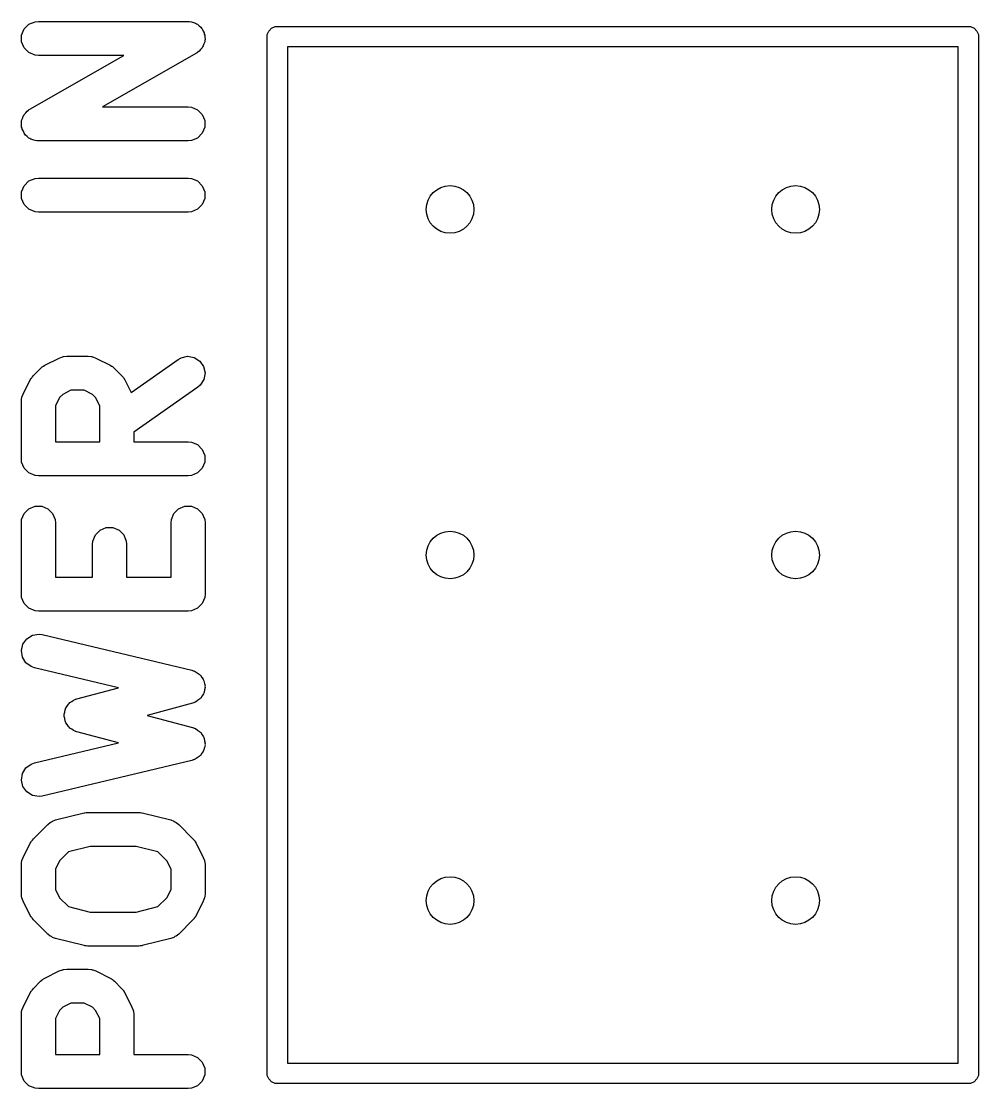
# Model space of a CAD drawing. Extents: x -2.18 to 1.75, y 0.48 to 2.83.
# Drawn here: x 1.476 to 1.753, y 1.4706 to 1.7794 of the extents above; entities that cross this region are included whole.
import ezdxf

# ---------------------------------------------------------------- set-up
doc = ezdxf.new("R2010")
doc.units = 0
doc.header["$MEASUREMENT"] = 0
doc.layers.add('BLACK', color=7, linetype='CONTINUOUS')

msp = doc.modelspace()

# ---------------------------------------------------------------- linework, layer by layer
at = {"layer": 'BLACK', "linetype": 'CONTINUOUS'}
for p, q in [((1.47815, 1.7786), (1.47992, 1.77934)), ((1.47992, 1.77934), (1.48088, 1.77943)), ((1.48088, 1.77943), (1.52419, 1.77943)), ((1.52419, 1.77943), (1.52444, 1.77941)), ((1.52444, 1.77941), (1.52453, 1.77942)), ((1.52453, 1.77942), (1.52466, 1.77939)), ((1.52466, 1.77939), (1.52515, 1.77934)), ((1.52515, 1.77934), (1.52575, 1.77909)), ((1.52575, 1.77909), (1.52638, 1.77892)), ((1.47605, 1.77547), (1.47679, 1.77725)), ((1.47679, 1.77725), (1.47815, 1.7786)), ((1.52638, 1.77892), (1.52663, 1.77872)), ((1.52663, 1.77872), (1.52692, 1.7786)), ((1.52692, 1.7786), (1.52739, 1.77814)), ((1.52739, 1.77814), (1.5279, 1.77774)), ((1.5279, 1.77774), (1.52806, 1.77747)), ((1.52806, 1.77747), (1.52828, 1.77725)), ((1.52828, 1.77725), (1.52853, 1.77664)), ((1.52853, 1.77664), (1.52886, 1.77607)), ((1.52886, 1.77607), (1.52889, 1.77576)), ((1.5471, 1.77558), (1.54754, 1.77664)), ((1.54754, 1.77664), (1.54836, 1.77746)), ((1.54836, 1.77746), (1.54942, 1.7779)), ((1.54942, 1.7779), (1.55, 1.77795)), ((1.55, 1.77795), (1.75, 1.77795)), ((1.75, 1.77795), (1.75058, 1.7779)), ((1.75058, 1.7779), (1.75164, 1.77746)), ((1.75164, 1.77746), (1.75246, 1.77664)), ((1.75246, 1.77664), (1.7529, 1.77558)), ((1.47605, 1.77355), (1.47605, 1.77547)), ((1.47679, 1.77178), (1.47605, 1.77355)), ((1.52876, 1.77295), (1.52859, 1.77232)), ((1.52901, 1.77355), (1.52876, 1.77295)), ((1.52889, 1.77576), (1.52901, 1.77547)), ((1.52901, 1.77547), (1.52901, 1.77482)), ((1.52901, 1.77482), (1.5291, 1.77417)), ((1.5291, 1.77417), (1.52901, 1.77387)), ((1.52901, 1.77387), (1.52901, 1.77355)), ((1.54705, 1.775), (1.5471, 1.77558)), ((1.54705, 1.475), (1.54705, 1.775)), ((1.7529, 1.77558), (1.75295, 1.775)), ((1.75295, 1.775), (1.75295, 1.475)), ((1.47815, 1.77042), (1.47679, 1.77178)), ((1.47992, 1.76969), (1.47815, 1.77042)), ((1.52663, 1.77024), (1.49941, 1.75469)), ((1.52683, 1.77038), (1.52663, 1.77024)), ((1.52692, 1.77042), (1.52683, 1.77038)), ((1.52701, 1.77051), (1.52692, 1.77042)), ((1.52742, 1.7708), (1.52701, 1.77051)), ((1.52782, 1.77132), (1.52742, 1.7708)), ((1.52828, 1.77178), (1.52782, 1.77132)), ((1.5284, 1.77207), (1.52828, 1.77178)), ((1.52859, 1.77232), (1.5284, 1.77207)), ((1.55295, 1.77205), (1.55295, 1.47795)), ((1.74705, 1.77205), (1.55295, 1.77205)), ((1.74705, 1.47795), (1.74705, 1.77205)), ((1.47844, 1.75404), (1.50566, 1.76959)), ((1.48088, 1.76959), (1.47992, 1.76969)), ((1.50566, 1.76959), (1.48088, 1.76959)), ((1.49941, 1.75469), (1.52419, 1.75469)), ((1.52419, 1.75469), (1.52515, 1.75459)), ((1.52515, 1.75459), (1.52692, 1.75386)), ((1.47605, 1.75073), (1.4763, 1.75133)), ((1.4763, 1.75133), (1.47648, 1.75196)), ((1.47648, 1.75196), (1.47667, 1.75221)), ((1.47667, 1.75221), (1.47679, 1.7525)), ((1.47679, 1.7525), (1.47725, 1.75296)), ((1.47725, 1.75296), (1.47765, 1.75348)), ((1.47765, 1.75348), (1.47806, 1.75377)), ((1.47806, 1.75377), (1.47815, 1.75386)), ((1.47815, 1.75386), (1.47824, 1.75389)), ((1.47824, 1.75389), (1.47844, 1.75404)), ((1.52692, 1.75386), (1.52828, 1.7525)), ((1.52828, 1.7525), (1.52901, 1.75073)), ((1.47597, 1.75011), (1.47605, 1.75041)), ((1.47605, 1.74946), (1.47597, 1.75011)), ((1.47605, 1.75041), (1.47605, 1.75073)), ((1.47605, 1.74881), (1.47605, 1.74946)), ((1.47617, 1.74852), (1.47605, 1.74881)), ((1.47621, 1.7482), (1.47617, 1.74852)), ((1.47654, 1.74764), (1.47621, 1.7482)), ((1.52901, 1.74881), (1.52828, 1.74703)), ((1.52901, 1.75073), (1.52901, 1.74881)), ((1.47679, 1.74703), (1.47654, 1.74764)), ((1.47701, 1.74681), (1.47679, 1.74703)), ((1.47717, 1.74654), (1.47701, 1.74681)), ((1.47768, 1.74614), (1.47717, 1.74654)), ((1.47815, 1.74567), (1.47768, 1.74614)), ((1.47844, 1.74555), (1.47815, 1.74567)), ((1.47868, 1.74536), (1.47844, 1.74555)), ((1.47932, 1.74519), (1.47868, 1.74536)), ((1.47992, 1.74494), (1.47932, 1.74519)), ((1.52692, 1.74567), (1.52515, 1.74494)), ((1.52828, 1.74703), (1.52692, 1.74567)), ((1.48041, 1.74489), (1.47992, 1.74494)), ((1.48054, 1.74486), (1.48041, 1.74489)), ((1.48063, 1.74487), (1.48054, 1.74486)), ((1.48088, 1.74484), (1.48063, 1.74487)), ((1.52419, 1.74484), (1.48088, 1.74484)), ((1.52515, 1.74494), (1.52419, 1.74484)), ((1.47679, 1.73188), (1.47815, 1.73324)), ((1.47815, 1.73324), (1.47992, 1.73397)), ((1.47992, 1.73397), (1.48088, 1.73406)), ((1.48088, 1.73406), (1.52419, 1.73406)), ((1.52419, 1.73406), (1.52515, 1.73397)), ((1.52515, 1.73397), (1.52692, 1.73324)), ((1.52692, 1.73324), (1.52828, 1.73188)), ((1.47605, 1.7301), (1.47679, 1.73188)), ((1.47605, 1.72818), (1.47605, 1.7301)), ((1.52828, 1.73188), (1.52901, 1.7301)), ((1.52901, 1.7301), (1.52901, 1.72818)), ((1.47679, 1.72641), (1.47605, 1.72818)), ((1.52901, 1.72818), (1.52828, 1.72641)), ((1.47815, 1.72505), (1.47679, 1.72641)), ((1.47992, 1.72432), (1.47815, 1.72505)), ((1.48088, 1.72422), (1.47992, 1.72432)), ((1.52419, 1.72422), (1.48088, 1.72422)), ((1.52515, 1.72432), (1.52419, 1.72422)), ((1.52692, 1.72505), (1.52515, 1.72432)), ((1.52828, 1.72641), (1.52692, 1.72505)), ((1.4828, 1.67993), (1.48693, 1.68199)), ((1.48693, 1.68199), (1.48783, 1.68233)), ((1.48783, 1.68233), (1.48801, 1.68235)), ((1.48801, 1.68235), (1.48817, 1.68241)), ((1.48817, 1.68241), (1.48913, 1.68251)), ((1.48913, 1.68251), (1.49532, 1.68251)), ((1.49532, 1.68251), (1.49628, 1.68241)), ((1.49628, 1.68241), (1.49644, 1.68235)), ((1.49644, 1.68235), (1.49662, 1.68233)), ((1.49662, 1.68233), (1.49752, 1.68199)), ((1.49752, 1.68199), (1.50164, 1.67993)), ((1.50771, 1.67206), (1.52137, 1.68162)), ((1.52137, 1.68162), (1.52221, 1.68209)), ((1.52221, 1.68209), (1.52408, 1.68251)), ((1.52408, 1.68251), (1.52597, 1.68217)), ((1.52597, 1.68217), (1.52759, 1.68114)), ((1.52759, 1.68114), (1.52869, 1.67957)), ((1.47946, 1.67694), (1.48153, 1.679)), ((1.48153, 1.679), (1.4819, 1.67931)), ((1.4819, 1.67931), (1.48199, 1.67941)), ((1.48199, 1.67941), (1.48214, 1.67951)), ((1.48214, 1.67951), (1.48227, 1.67962)), ((1.48227, 1.67962), (1.48239, 1.67967)), ((1.48239, 1.67967), (1.4828, 1.67993)), ((1.50164, 1.67993), (1.50206, 1.67967)), ((1.50206, 1.67967), (1.50218, 1.67962)), ((1.50218, 1.67962), (1.50231, 1.67951)), ((1.50231, 1.67951), (1.50246, 1.67941)), ((1.50246, 1.67941), (1.50254, 1.67931)), ((1.50254, 1.67931), (1.50292, 1.679)), ((1.50292, 1.679), (1.50498, 1.67694)), ((1.52869, 1.67957), (1.52911, 1.67769)), ((1.52911, 1.67769), (1.52877, 1.6758)), ((1.47648, 1.67154), (1.47854, 1.67566)), ((1.47854, 1.67566), (1.4788, 1.67608)), ((1.4788, 1.67608), (1.47885, 1.6762)), ((1.47885, 1.6762), (1.47896, 1.67633)), ((1.47896, 1.67633), (1.47906, 1.67648)), ((1.47906, 1.67648), (1.47915, 1.67657)), ((1.47915, 1.67657), (1.47946, 1.67694)), ((1.50498, 1.67694), (1.50529, 1.67657)), ((1.50529, 1.67657), (1.50539, 1.67648)), ((1.50539, 1.67648), (1.50548, 1.67633)), ((1.50548, 1.67633), (1.5056, 1.6762)), ((1.5056, 1.6762), (1.50565, 1.67608)), ((1.50565, 1.67608), (1.50591, 1.67566)), ((1.50591, 1.67566), (1.50771, 1.67206)), ((1.52774, 1.67418), (1.52701, 1.67356)), ((1.52877, 1.6758), (1.52774, 1.67418)), ((1.47613, 1.67064), (1.47648, 1.67154)), ((1.48792, 1.67148), (1.48699, 1.67055)), ((1.49029, 1.67267), (1.48792, 1.67148)), ((1.49416, 1.67267), (1.49029, 1.67267)), ((1.49653, 1.67148), (1.49416, 1.67267)), ((1.49746, 1.67055), (1.49653, 1.67148)), ((1.52701, 1.67356), (1.50849, 1.66059)), ((1.47596, 1.66934), (1.47605, 1.6703)), ((1.47596, 1.65284), (1.47596, 1.66934)), ((1.47605, 1.6703), (1.47612, 1.67046)), ((1.47612, 1.67046), (1.47613, 1.67064)), ((1.48699, 1.67055), (1.4858, 1.66818)), ((1.4858, 1.66818), (1.4858, 1.65776)), ((1.49864, 1.66818), (1.49746, 1.67055)), ((1.49864, 1.65776), (1.49864, 1.66818)), ((1.50849, 1.66059), (1.50849, 1.65776)), ((1.4858, 1.65776), (1.49864, 1.65776)), ((1.50849, 1.65776), (1.52419, 1.65776)), ((1.52419, 1.65776), (1.52515, 1.65767)), ((1.52515, 1.65767), (1.52692, 1.65693)), ((1.52692, 1.65693), (1.52828, 1.65557)), ((1.52828, 1.65557), (1.52901, 1.6538)), ((1.47605, 1.65188), (1.47596, 1.65284)), ((1.52901, 1.6538), (1.52901, 1.65188)), ((1.47679, 1.65011), (1.47605, 1.65188)), ((1.47815, 1.64875), (1.47679, 1.65011)), ((1.52828, 1.65011), (1.52692, 1.64875)), ((1.52901, 1.65188), (1.52828, 1.65011)), ((1.47992, 1.64801), (1.47815, 1.64875)), ((1.48088, 1.64792), (1.47992, 1.64801)), ((1.52419, 1.64792), (1.48088, 1.64792)), ((1.52515, 1.64801), (1.52419, 1.64792)), ((1.52692, 1.64875), (1.52515, 1.64801)), ((1.47605, 1.63524), (1.47679, 1.63701)), ((1.47679, 1.63701), (1.47815, 1.63837)), ((1.47815, 1.63837), (1.47992, 1.63911)), ((1.47992, 1.63911), (1.48184, 1.63911)), ((1.48184, 1.63911), (1.48362, 1.63837)), ((1.48362, 1.63837), (1.48497, 1.63701)), ((1.48497, 1.63701), (1.48571, 1.63524)), ((1.51936, 1.63524), (1.5201, 1.63701)), ((1.5201, 1.63701), (1.52145, 1.63837)), ((1.52145, 1.63837), (1.52323, 1.63911)), ((1.52323, 1.63911), (1.52515, 1.63911)), ((1.52515, 1.63911), (1.52692, 1.63837)), ((1.52692, 1.63837), (1.52828, 1.63701)), ((1.52828, 1.63701), (1.52901, 1.63524)), ((1.47596, 1.63428), (1.47605, 1.63524)), ((1.47596, 1.61366), (1.47596, 1.63428)), ((1.48571, 1.63524), (1.4858, 1.63428)), ((1.4858, 1.63428), (1.4858, 1.61858)), ((1.51927, 1.63428), (1.51936, 1.63524)), ((1.51927, 1.61858), (1.51927, 1.63428)), ((1.52901, 1.63524), (1.52911, 1.63428)), ((1.52911, 1.63428), (1.52911, 1.61366)), ((1.49668, 1.62905), (1.49741, 1.63083)), ((1.49741, 1.63083), (1.49877, 1.63219)), ((1.49877, 1.63219), (1.50054, 1.63292)), ((1.50054, 1.63292), (1.50246, 1.63292)), ((1.50246, 1.63292), (1.50424, 1.63219)), ((1.50424, 1.63219), (1.5056, 1.63083)), ((1.5056, 1.63083), (1.50633, 1.62905)), ((1.49658, 1.62809), (1.49668, 1.62905)), ((1.49658, 1.61858), (1.49658, 1.62809)), ((1.50633, 1.62905), (1.50642, 1.62809)), ((1.50642, 1.62809), (1.50642, 1.61858)), ((1.4858, 1.61858), (1.49658, 1.61858)), ((1.50642, 1.61858), (1.51927, 1.61858)), ((1.47605, 1.6127), (1.47596, 1.61366)), ((1.47679, 1.61092), (1.47605, 1.6127)), ((1.52901, 1.6127), (1.52828, 1.61092)), ((1.52911, 1.61366), (1.52901, 1.6127)), ((1.47815, 1.60957), (1.47679, 1.61092)), ((1.47992, 1.60883), (1.47815, 1.60957)), ((1.52692, 1.60957), (1.52515, 1.60883)), ((1.52828, 1.61092), (1.52692, 1.60957)), ((1.48088, 1.60874), (1.47992, 1.60883)), ((1.52419, 1.60874), (1.48088, 1.60874)), ((1.52515, 1.60883), (1.52419, 1.60874)), ((1.47641, 1.59921), (1.47753, 1.60077)), ((1.47753, 1.60077), (1.47917, 1.60177)), ((1.47917, 1.60177), (1.48107, 1.60208)), ((1.48107, 1.60208), (1.48202, 1.60195)), ((1.48202, 1.60195), (1.52533, 1.59164)), ((1.47596, 1.59734), (1.47641, 1.59921)), ((1.47627, 1.59545), (1.47596, 1.59734)), ((1.47727, 1.59381), (1.47627, 1.59545)), ((1.47883, 1.59269), (1.47727, 1.59381)), ((1.47974, 1.59237), (1.47883, 1.59269)), ((1.50408, 1.58658), (1.47974, 1.59237)), ((1.52533, 1.59164), (1.52566, 1.59152)), ((1.52566, 1.59152), (1.52578, 1.59151)), ((1.52578, 1.59151), (1.52588, 1.59144)), ((1.52588, 1.59144), (1.52624, 1.59132)), ((1.52624, 1.59132), (1.52682, 1.5909)), ((1.52682, 1.5909), (1.52744, 1.59054)), ((1.52744, 1.59054), (1.52759, 1.59034)), ((1.52759, 1.59034), (1.5278, 1.5902)), ((1.5278, 1.5902), (1.52817, 1.58959)), ((1.52817, 1.58959), (1.5286, 1.58902)), ((1.5286, 1.58902), (1.52867, 1.58878)), ((1.52867, 1.58878), (1.5288, 1.58856)), ((1.5288, 1.58856), (1.52892, 1.58785)), ((1.52892, 1.58785), (1.5291, 1.58716)), ((1.49199, 1.58335), (1.50408, 1.58658)), ((1.52866, 1.5848), (1.52824, 1.58422)), ((1.52872, 1.58504), (1.52866, 1.5848)), ((1.52885, 1.58526), (1.52872, 1.58504)), ((1.52894, 1.58597), (1.52885, 1.58526)), ((1.52911, 1.58666), (1.52894, 1.58597)), ((1.5291, 1.58716), (1.52907, 1.58691)), ((1.52907, 1.58691), (1.52911, 1.58666)), ((1.48923, 1.58129), (1.48956, 1.58185)), ((1.48956, 1.58185), (1.48981, 1.58204)), ((1.48981, 1.58204), (1.49001, 1.5823)), ((1.49001, 1.5823), (1.49057, 1.58262)), ((1.49057, 1.58262), (1.49108, 1.58302)), ((1.49108, 1.58302), (1.49155, 1.58319)), ((1.49155, 1.58319), (1.49167, 1.58326)), ((1.49167, 1.58326), (1.49176, 1.58327)), ((1.49176, 1.58327), (1.49199, 1.58335)), ((1.52546, 1.58209), (1.51235, 1.5786)), ((1.52578, 1.58222), (1.52546, 1.58209)), ((1.5259, 1.58223), (1.52578, 1.58222)), ((1.52601, 1.5823), (1.5259, 1.58223)), ((1.52636, 1.58243), (1.52601, 1.5823)), ((1.52693, 1.58287), (1.52636, 1.58243)), ((1.52754, 1.58324), (1.52693, 1.58287)), ((1.52768, 1.58345), (1.52754, 1.58324)), ((1.52788, 1.5836), (1.52768, 1.58345)), ((1.52824, 1.58422), (1.52788, 1.5836)), ((1.48834, 1.57892), (1.48851, 1.57954)), ((1.48839, 1.5786), (1.48834, 1.57892)), ((1.48834, 1.57828), (1.48839, 1.5786)), ((1.48851, 1.57954), (1.4886, 1.58019)), ((1.4886, 1.58019), (1.48876, 1.58046)), ((1.48876, 1.58046), (1.48884, 1.58077)), ((1.48884, 1.58077), (1.48923, 1.58129)), ((1.51235, 1.5786), (1.52546, 1.57511)), ((1.48851, 1.57766), (1.48834, 1.57828)), ((1.4886, 1.57701), (1.48851, 1.57766)), ((1.48876, 1.57674), (1.4886, 1.57701)), ((1.48884, 1.57643), (1.48876, 1.57674)), ((1.48923, 1.57591), (1.48884, 1.57643)), ((1.48956, 1.57535), (1.48923, 1.57591)), ((1.48981, 1.57516), (1.48956, 1.57535)), ((1.49001, 1.5749), (1.48981, 1.57516)), ((1.49057, 1.57458), (1.49001, 1.5749)), ((1.49108, 1.57418), (1.49057, 1.57458)), ((1.49155, 1.57401), (1.49108, 1.57418)), ((1.49167, 1.57394), (1.49155, 1.57401)), ((1.49176, 1.57393), (1.49167, 1.57394)), ((1.49199, 1.57384), (1.49176, 1.57393)), ((1.50408, 1.57062), (1.49199, 1.57384)), ((1.52546, 1.57511), (1.52578, 1.57498)), ((1.52578, 1.57498), (1.5259, 1.57496)), ((1.5259, 1.57496), (1.52601, 1.5749)), ((1.52601, 1.5749), (1.52636, 1.57477)), ((1.52636, 1.57477), (1.52693, 1.57433)), ((1.52693, 1.57433), (1.52754, 1.57396)), ((1.52754, 1.57396), (1.52768, 1.57375)), ((1.52768, 1.57375), (1.52788, 1.5736)), ((1.52788, 1.5736), (1.52824, 1.57298)), ((1.52824, 1.57298), (1.52866, 1.5724)), ((1.52866, 1.5724), (1.52872, 1.57216)), ((1.52872, 1.57216), (1.52885, 1.57194)), ((1.47974, 1.56483), (1.50408, 1.57062)), ((1.52892, 1.56934), (1.5288, 1.56864)), ((1.52885, 1.57194), (1.52894, 1.57123)), ((1.5291, 1.57003), (1.52892, 1.56934)), ((1.52894, 1.57123), (1.52911, 1.57053)), ((1.52911, 1.57053), (1.52907, 1.57029)), ((1.52907, 1.57029), (1.5291, 1.57003)), ((1.52682, 1.5663), (1.52624, 1.56588)), ((1.52744, 1.56665), (1.52682, 1.5663)), ((1.52759, 1.56686), (1.52744, 1.56665)), ((1.5278, 1.567), (1.52759, 1.56686)), ((1.52817, 1.56761), (1.5278, 1.567)), ((1.5286, 1.56818), (1.52817, 1.56761)), ((1.52867, 1.56842), (1.5286, 1.56818)), ((1.5288, 1.56864), (1.52867, 1.56842)), ((1.47627, 1.56175), (1.47727, 1.56339)), ((1.47727, 1.56339), (1.47883, 1.56451)), ((1.47883, 1.56451), (1.47974, 1.56483)), ((1.52533, 1.56556), (1.48202, 1.55525)), ((1.52566, 1.56568), (1.52533, 1.56556)), ((1.52578, 1.56569), (1.52566, 1.56568)), ((1.52588, 1.56575), (1.52578, 1.56569)), ((1.52624, 1.56588), (1.52588, 1.56575)), ((1.47596, 1.55986), (1.47627, 1.56175)), ((1.47641, 1.55799), (1.47596, 1.55986)), ((1.47753, 1.55643), (1.47641, 1.55799)), ((1.47917, 1.55543), (1.47753, 1.55643)), ((1.48107, 1.55512), (1.47917, 1.55543)), ((1.48202, 1.55525), (1.48107, 1.55512)), ((1.49472, 1.55047), (1.49508, 1.55052)), ((1.49508, 1.55052), (1.49515, 1.55051)), ((1.49515, 1.55051), (1.49532, 1.55052)), ((1.49532, 1.55052), (1.50975, 1.55052)), ((1.50975, 1.55052), (1.50992, 1.55051)), ((1.50992, 1.55051), (1.50999, 1.55052)), ((1.50999, 1.55052), (1.51035, 1.55047)), ((1.48359, 1.54702), (1.48433, 1.54763)), ((1.48433, 1.54763), (1.48467, 1.54777)), ((1.48467, 1.54777), (1.48497, 1.54799)), ((1.48497, 1.54799), (1.48587, 1.54832)), ((1.48587, 1.54832), (1.49412, 1.55038)), ((1.49412, 1.55038), (1.49429, 1.5504)), ((1.49429, 1.5504), (1.49436, 1.55043)), ((1.49436, 1.55043), (1.49472, 1.55047)), ((1.51035, 1.55047), (1.51071, 1.55043)), ((1.51071, 1.55043), (1.51078, 1.5504)), ((1.51078, 1.5504), (1.51095, 1.55038)), ((1.51095, 1.55038), (1.5192, 1.54832)), ((1.5192, 1.54832), (1.5201, 1.54799)), ((1.5201, 1.54799), (1.5204, 1.54777)), ((1.5204, 1.54777), (1.52074, 1.54763)), ((1.52074, 1.54763), (1.52148, 1.54702)), ((1.47946, 1.5429), (1.48359, 1.54702)), ((1.52148, 1.54702), (1.52561, 1.5429)), ((1.47648, 1.53749), (1.47854, 1.54162)), ((1.47854, 1.54162), (1.4788, 1.54203)), ((1.4788, 1.54203), (1.47885, 1.54215)), ((1.47885, 1.54215), (1.47896, 1.54229)), ((1.47896, 1.54229), (1.47906, 1.54243)), ((1.47906, 1.54243), (1.47915, 1.54252)), ((1.47915, 1.54252), (1.47946, 1.5429)), ((1.52561, 1.5429), (1.52592, 1.54252)), ((1.52592, 1.54252), (1.52601, 1.54243)), ((1.52601, 1.54243), (1.52611, 1.54229)), ((1.52611, 1.54229), (1.52622, 1.54215)), ((1.52622, 1.54215), (1.52627, 1.54203)), ((1.52627, 1.54203), (1.52653, 1.54162)), ((1.52653, 1.54162), (1.52859, 1.53749)), ((1.48958, 1.5391), (1.48699, 1.5365)), ((1.49592, 1.54068), (1.48958, 1.5391)), ((1.50915, 1.54068), (1.49592, 1.54068)), ((1.51549, 1.5391), (1.50915, 1.54068)), ((1.51808, 1.5365), (1.51549, 1.5391)), ((1.47596, 1.53529), (1.47605, 1.53625)), ((1.47596, 1.52704), (1.47596, 1.53529)), ((1.47605, 1.53625), (1.47612, 1.53642)), ((1.47612, 1.53642), (1.47613, 1.53659)), ((1.47613, 1.53659), (1.47648, 1.53749)), ((1.48699, 1.5365), (1.4858, 1.53413)), ((1.51927, 1.53413), (1.51808, 1.5365)), ((1.52859, 1.53749), (1.52893, 1.53659)), ((1.52893, 1.53659), (1.52895, 1.53642)), ((1.52895, 1.53642), (1.52901, 1.53625)), ((1.52901, 1.53625), (1.52911, 1.53529)), ((1.52911, 1.53529), (1.52911, 1.52704)), ((1.4858, 1.53413), (1.4858, 1.52821)), ((1.51927, 1.52821), (1.51927, 1.53413)), ((1.47605, 1.52608), (1.47596, 1.52704)), ((1.47612, 1.52592), (1.47605, 1.52608)), ((1.47613, 1.52574), (1.47612, 1.52592)), ((1.4858, 1.52821), (1.48699, 1.52583)), ((1.48699, 1.52583), (1.48958, 1.52324)), ((1.51549, 1.52324), (1.51808, 1.52583)), ((1.51808, 1.52583), (1.51927, 1.52821)), ((1.52895, 1.52592), (1.52893, 1.52574)), ((1.52901, 1.52608), (1.52895, 1.52592)), ((1.52911, 1.52704), (1.52901, 1.52608)), ((1.47648, 1.52484), (1.47613, 1.52574)), ((1.47854, 1.52072), (1.47648, 1.52484)), ((1.48958, 1.52324), (1.49592, 1.52165)), ((1.50915, 1.52165), (1.51549, 1.52324)), ((1.52859, 1.52484), (1.52653, 1.52072)), ((1.52893, 1.52574), (1.52859, 1.52484)), ((1.4788, 1.5203), (1.47854, 1.52072)), ((1.47885, 1.52018), (1.4788, 1.5203)), ((1.47896, 1.52005), (1.47885, 1.52018)), ((1.47906, 1.5199), (1.47896, 1.52005)), ((1.47915, 1.51982), (1.47906, 1.5199)), ((1.47946, 1.51944), (1.47915, 1.51982)), ((1.49592, 1.52165), (1.50915, 1.52165)), ((1.52592, 1.51982), (1.52561, 1.51944)), ((1.52601, 1.5199), (1.52592, 1.51982)), ((1.52611, 1.52005), (1.52601, 1.5199)), ((1.52622, 1.52018), (1.52611, 1.52005)), ((1.52627, 1.5203), (1.52622, 1.52018)), ((1.52653, 1.52072), (1.52627, 1.5203)), ((1.48359, 1.51531), (1.47946, 1.51944)), ((1.52561, 1.51944), (1.52148, 1.51531)), ((1.48433, 1.5147), (1.48359, 1.51531)), ((1.48467, 1.51456), (1.48433, 1.5147)), ((1.48497, 1.51434), (1.48467, 1.51456)), ((1.48587, 1.51402), (1.48497, 1.51434)), ((1.49412, 1.51196), (1.48587, 1.51402)), ((1.5192, 1.51402), (1.51095, 1.51196)), ((1.5201, 1.51434), (1.5192, 1.51402)), ((1.5204, 1.51456), (1.5201, 1.51434)), ((1.52074, 1.5147), (1.5204, 1.51456)), ((1.52148, 1.51531), (1.52074, 1.5147)), ((1.49429, 1.51193), (1.49412, 1.51196)), ((1.49436, 1.51191), (1.49429, 1.51193)), ((1.49472, 1.51187), (1.49436, 1.51191)), ((1.49508, 1.51182), (1.49472, 1.51187)), ((1.49515, 1.51183), (1.49508, 1.51182)), ((1.49532, 1.51181), (1.49515, 1.51183)), ((1.50975, 1.51181), (1.49532, 1.51181)), ((1.50992, 1.51183), (1.50975, 1.51181)), ((1.50999, 1.51182), (1.50992, 1.51183)), ((1.51035, 1.51187), (1.50999, 1.51182)), ((1.51071, 1.51191), (1.51035, 1.51187)), ((1.51078, 1.51193), (1.51071, 1.51191)), ((1.51095, 1.51196), (1.51078, 1.51193)), ((1.4828, 1.50257), (1.48693, 1.50464)), ((1.48693, 1.50464), (1.48783, 1.50498)), ((1.48783, 1.50498), (1.48801, 1.50499)), ((1.48801, 1.50499), (1.48817, 1.50506)), ((1.48817, 1.50506), (1.48913, 1.50516)), ((1.48913, 1.50516), (1.49532, 1.50516)), ((1.49532, 1.50516), (1.49628, 1.50506)), ((1.49628, 1.50506), (1.49644, 1.50499)), ((1.49644, 1.50499), (1.49662, 1.50498)), ((1.49662, 1.50498), (1.49752, 1.50464)), ((1.49752, 1.50464), (1.50164, 1.50257)), ((1.47946, 1.49959), (1.48153, 1.50165)), ((1.48153, 1.50165), (1.4819, 1.50196)), ((1.4819, 1.50196), (1.48199, 1.50206)), ((1.48199, 1.50206), (1.48214, 1.50215)), ((1.48214, 1.50215), (1.48227, 1.50226)), ((1.48227, 1.50226), (1.48239, 1.50231)), ((1.48239, 1.50231), (1.4828, 1.50257)), ((1.50164, 1.50257), (1.50206, 1.50231)), ((1.50206, 1.50231), (1.50218, 1.50226)), ((1.50218, 1.50226), (1.50231, 1.50215)), ((1.50231, 1.50215), (1.50246, 1.50206)), ((1.50246, 1.50206), (1.50254, 1.50196)), ((1.50254, 1.50196), (1.50292, 1.50165)), ((1.50292, 1.50165), (1.50498, 1.49959)), ((1.47648, 1.49419), (1.47854, 1.49831)), ((1.47854, 1.49831), (1.4788, 1.49872)), ((1.4788, 1.49872), (1.47885, 1.49884)), ((1.47885, 1.49884), (1.47896, 1.49898)), ((1.47896, 1.49898), (1.47906, 1.49913)), ((1.47906, 1.49913), (1.47915, 1.49921)), ((1.47915, 1.49921), (1.47946, 1.49959)), ((1.50498, 1.49959), (1.50529, 1.49921)), ((1.50529, 1.49921), (1.50539, 1.49913)), ((1.50539, 1.49913), (1.50548, 1.49898)), ((1.50548, 1.49898), (1.5056, 1.49884)), ((1.5056, 1.49884), (1.50565, 1.49872)), ((1.50565, 1.49872), (1.50591, 1.49831)), ((1.50591, 1.49831), (1.50797, 1.49419)), ((1.49029, 1.49531), (1.48792, 1.49413)), ((1.49416, 1.49531), (1.49029, 1.49531)), ((1.49653, 1.49413), (1.49416, 1.49531)), ((1.47596, 1.49199), (1.47605, 1.49295)), ((1.47596, 1.47549), (1.47596, 1.49199)), ((1.47605, 1.49295), (1.47612, 1.49311)), ((1.47612, 1.49311), (1.47613, 1.49329)), ((1.47613, 1.49329), (1.47648, 1.49419)), ((1.48699, 1.49319), (1.4858, 1.49082)), ((1.48792, 1.49413), (1.48699, 1.49319)), ((1.49746, 1.49319), (1.49653, 1.49413)), ((1.49864, 1.49082), (1.49746, 1.49319)), ((1.50797, 1.49419), (1.50831, 1.49329)), ((1.50831, 1.49329), (1.50832, 1.49311)), ((1.50832, 1.49311), (1.50839, 1.49295)), ((1.50839, 1.49295), (1.50849, 1.49199)), ((1.50849, 1.49199), (1.50849, 1.48041)), ((1.4858, 1.49082), (1.4858, 1.48041)), ((1.49864, 1.48041), (1.49864, 1.49082)), ((1.4858, 1.48041), (1.49864, 1.48041)), ((1.50849, 1.48041), (1.52419, 1.48041)), ((1.52419, 1.48041), (1.52515, 1.48031)), ((1.52515, 1.48031), (1.52692, 1.47958)), ((1.52692, 1.47958), (1.52828, 1.47822)), ((1.52828, 1.47822), (1.52901, 1.47645)), ((1.52901, 1.47645), (1.52901, 1.47453)), ((1.55295, 1.47795), (1.74705, 1.47795)), ((1.47605, 1.47453), (1.47596, 1.47549)), ((1.47679, 1.47275), (1.47605, 1.47453)), ((1.52901, 1.47453), (1.52828, 1.47275)), ((1.5471, 1.47442), (1.54705, 1.475)), ((1.54754, 1.47336), (1.5471, 1.47442)), ((1.54836, 1.47254), (1.54754, 1.47336)), ((1.75246, 1.47336), (1.75164, 1.47254)), ((1.7529, 1.47442), (1.75246, 1.47336)), ((1.75295, 1.475), (1.7529, 1.47442)), ((1.47815, 1.4714), (1.47679, 1.47275)), ((1.47992, 1.47066), (1.47815, 1.4714)), ((1.48088, 1.47057), (1.47992, 1.47066)), ((1.52419, 1.47057), (1.48088, 1.47057)), ((1.52515, 1.47066), (1.52419, 1.47057)), ((1.52692, 1.4714), (1.52515, 1.47066)), ((1.52828, 1.47275), (1.52692, 1.4714)), ((1.54942, 1.4721), (1.54836, 1.47254)), ((1.55, 1.47205), (1.54942, 1.4721)), ((1.75, 1.47205), (1.55, 1.47205)), ((1.75058, 1.4721), (1.75, 1.47205)), ((1.75164, 1.47254), (1.75058, 1.4721))]:
    msp.add_line(p, q, dxfattribs=at)
at = {"layer": 'BLACK'}
for centre in [(1.6, 1.725), (1.7, 1.725), (1.6, 1.625), (1.7, 1.625), (1.6, 1.525), (1.7, 1.525)]:
    msp.add_circle(centre, 0.00689, dxfattribs=at)

doc.saveas('drawing.dxf')
